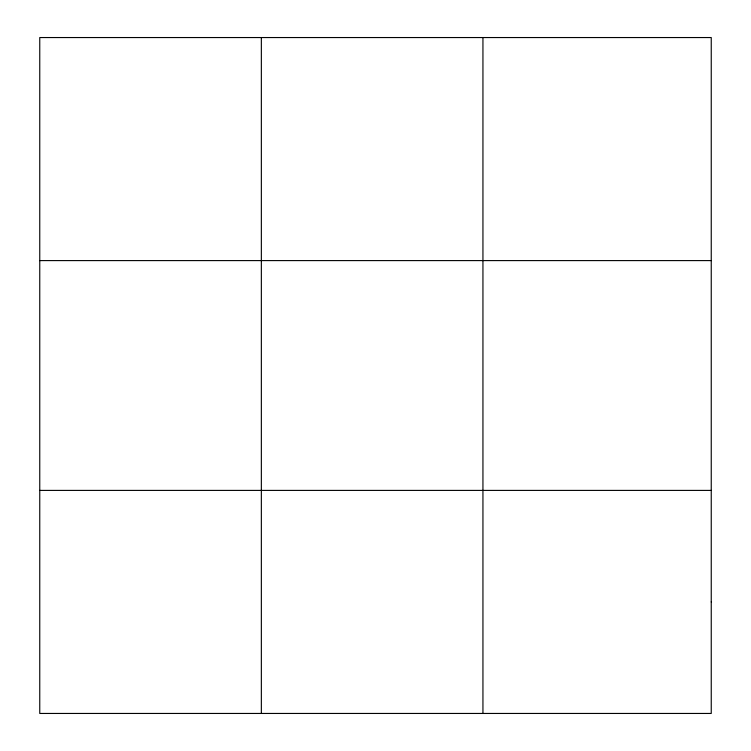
<?xml version="1.0" encoding="UTF-8"?>
<svg xmlns="http://www.w3.org/2000/svg" width="751" height="751" viewBox="0 0 751 751"><rect width="100%" height="100%" fill="white"/><g stroke="black" fill="none" stroke-linecap="round" stroke-linejoin="round"><path stroke-width="1.13" d="M261.348 713.45L261.348 37.55M482.94 713.45L482.94 37.55M39.756 260.597L711.244 260.597M39.756 490.403L711.244 490.403M711.244 601.927L711.244 713.45L39.756 713.45L39.756 37.55L711.244 37.55L711.244 601.927"/></g></svg>
